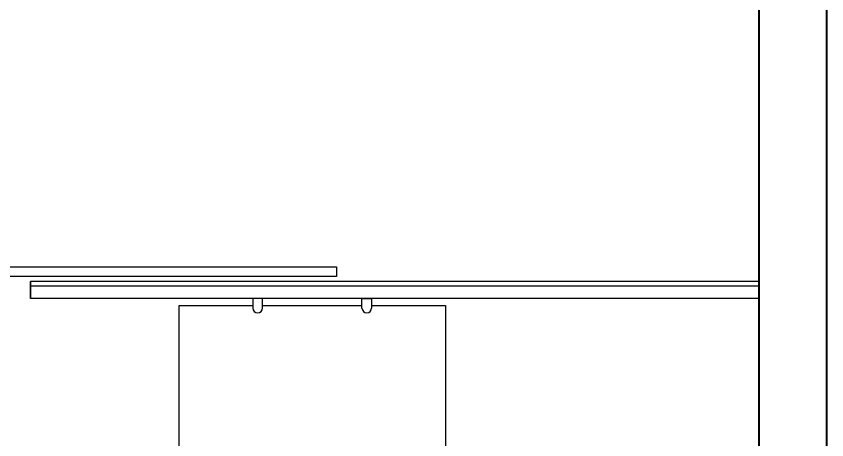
# Model space of a CAD drawing. Header units: millimetres. Extents: x 2625.3 to 2681.2, y 1230 to 1238.4.
# Drawn here: x 2679.52 to 2681.199, y 1234.556 to 1235.434 of the extents above; entities that cross this region are included whole.
import ezdxf

# ---------------------------------------------------------------- set-up
doc = ezdxf.new("R2010")
doc.units = ezdxf.units.MM
doc.layers.add('ALVENARIA', color=5, linetype='Continuous', lineweight=40)
doc.layers.add('LAYOUT', color=253, linetype='Continuous')

# ---------------------------------------------------------------- blocks, each defined once
blk = doc.blocks.new('A$C1D086241')
for p, q in [((0, 0.597), (1.282, 0.597)), ((0, 0.045), (0, 0.597)), ((1.282, 0.597), (1.282, 0.444)), ((1.297, 0.444), (1.277, 0.444)), ((1.297, 0.424), (1.297, 0.444)), ((1.277, 0.424), (1.297, 0.424)), ((1.282, 0.424), (1.282, 0.218)), ((1.277, 0.218), (1.297, 0.218)), ((1.297, 0.218), (1.297, 0.198)), ((1.297, 0.198), (1.277, 0.198)), ((1.282, 0.198), (1.282, 0.045)), ((1.282, 0.045), (0, 0.045)), ((0.005, 0.025), (0.005, 0.045)), ((0.235, 0.025), (0.235, 0.045)), ((0.235, 0.025), (0.005, 0.025)), ((0.07, 0), (0.07, 0.025)), ((0.0825, 0.0125), (0.0825, 0.025)), ((0.1575, 0.0125), (0.1575, 0.025)), ((0.17, 0), (0.17, 0.025)), ((0.1575, 0.0125), (0.0825, 0.0125)), ((0.17, 0), (0.07, 0))]:
    blk.add_line(p, q)
for centre in [(1.277, 0.434), (1.277, 0.208)]:
    blk.add_arc(centre, 0.01, 90, 270)

msp = doc.modelspace()

# ---------------------------------------------------------------- linework, layer by layer
for p, q in [((2681.0595, 1234.8843), (2679.5495, 1234.8843)), ((2679.5495, 1234.8843), (2679.5495, 1234.8743)), ((2679.5495, 1234.8493), (2679.5495, 1234.8843)), ((2681.0595, 1234.8743), (2679.5495, 1234.8743)), ((2679.5495, 1234.8743), (2679.5495, 1234.8493)), ((2681.0595, 1234.8493), (2679.5495, 1234.8493))]:
    msp.add_line(p, q)
msp.add_lwpolyline([(2680.1835, 1234.9143), (2680.1835, 1234.8943), (2679.2135, 1234.8943), (2679.2135, 1234.9143), (2680.1835, 1234.9143)])
at = {"layer": 'ALVENARIA'}
for p, q in [((2681.1995, 1229.9637), (2681.1995, 1238.1827)), ((2681.0595, 1230.2207), (2681.0595, 1237.5917))]:
    msp.add_line(p, q, dxfattribs=at)

# ---------------------------------------------------------------- block references
at = {"layer": 'LAYOUT', "rotation": 90}
msp.add_blockref('A$C1D086241', (2680.4545, 1233.5523), dxfattribs=at)

doc.saveas('drawing.dxf')
